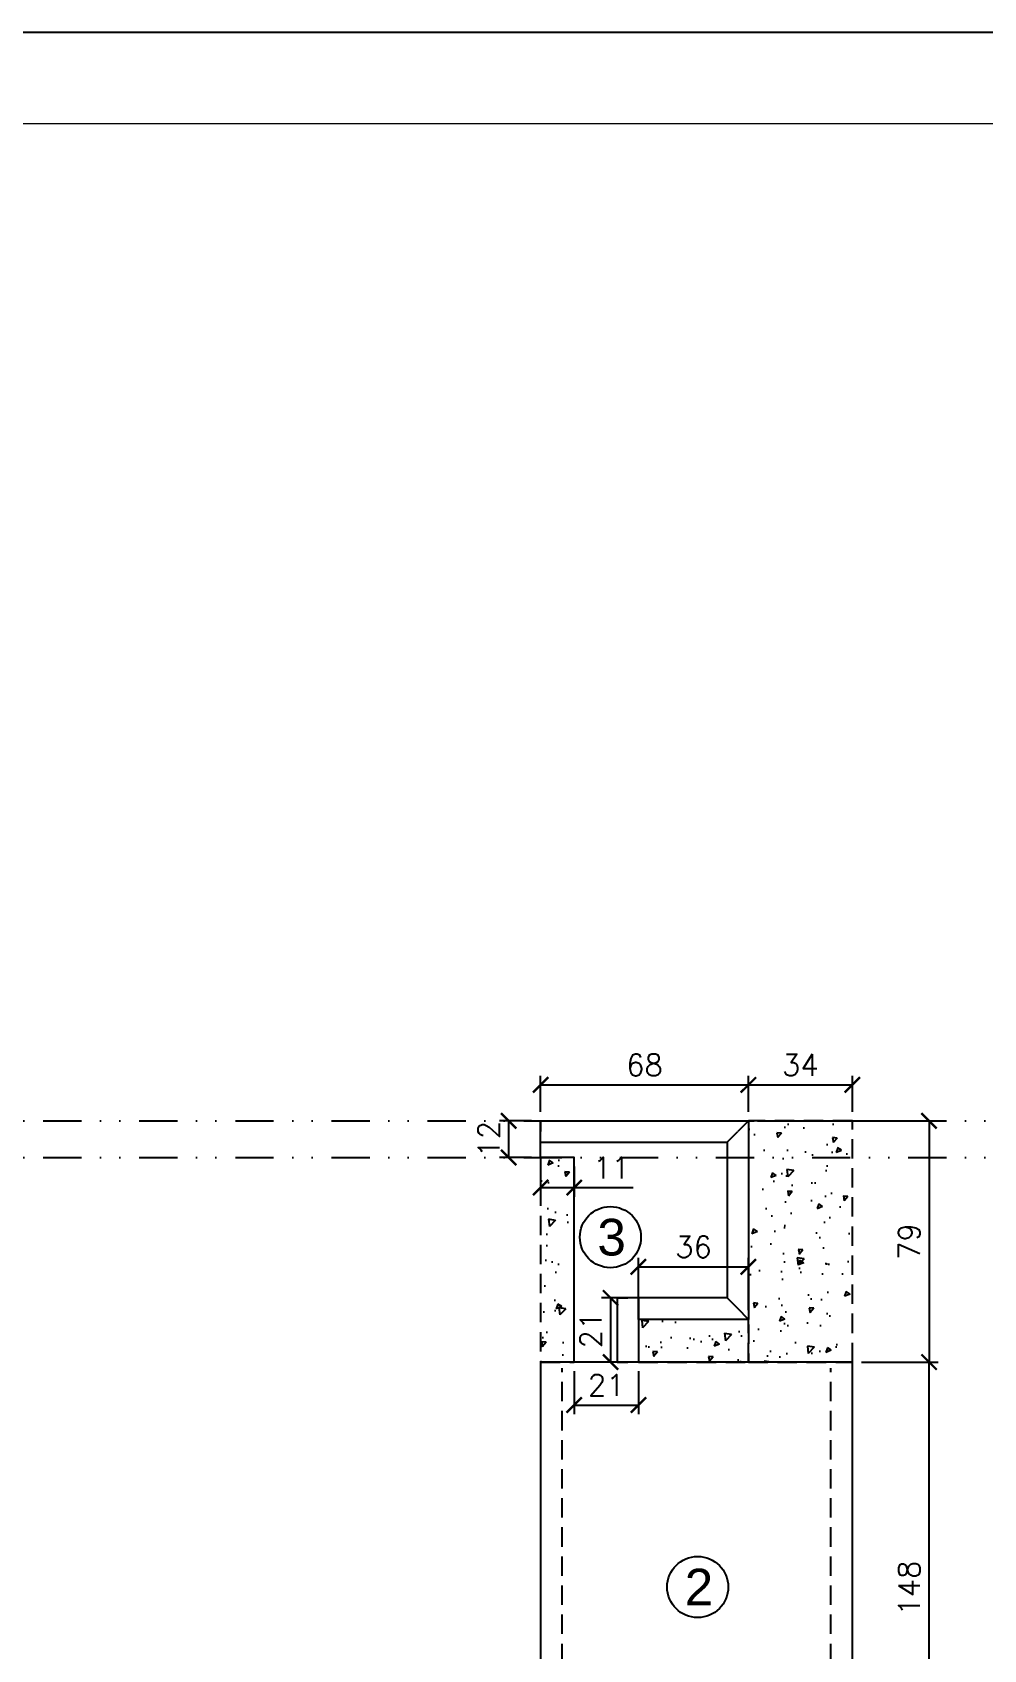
# Model space of a CAD drawing. Extents: x -23436 to 4767, y -4131 to 9755.
# Drawn here: x -17011 to -16700, y 4603 to 5132 of the extents above; entities that cross this region are included whole.
import ezdxf
from ezdxf.enums import TextEntityAlignment as Align

# ---------------------------------------------------------------- set-up
doc = ezdxf.new("R2010")
doc.units = 0
doc.header["$PDMODE"] = 2
doc.header["$PDSIZE"] = 10
doc.linetypes.add('DIVIDE2', pattern=[0.625, 0.25, -0.125, 0, -0.125, 0, -0.125])
doc.linetypes.add('HIDDEN', pattern=[9.525, 6.35, -3.175])
doc.layers.get('0').update_dxf_attribs({"lineweight": 13})
doc.layers.get('Defpoints').update_dxf_attribs({"lineweight": 13})
for name, color, linetype in [('Concreto', 250, 'HIDDEN'), ('Cota', 4, 'Continuous'), ('MB Logo', 254, 'Continuous'), ('Nível', 160, 'Continuous'), ('Painéis', 30, 'Continuous'), ('Romaneio', 10, 'Continuous'), ('Sarr 7x7', 104, 'Continuous'), ('Sarrafo de Pressão', 42, 'HIDDEN')]:
    doc.layers.add(name, color=color, linetype=linetype)
doc.layers.add('FOLHA MB', color=7, linetype='Continuous', lineweight=13)
doc.layers.add('Laje_Perimetro', color=7, linetype='Continuous', plot=False)
doc.styles.add('ARIAL', font='arial.ttf', dxfattribs={"oblique": 15, "height": 25})
doc.styles.add('ROMANS', font='romans.shx')
doc.dimstyles.new('PAINEL', dxfattribs={"dimtxt": 7, "dimasz": 5, "dimexe": 3, "dimexo": 3, "dimgap": 3, "dimtad": 1, "dimdec": 1, "dimzin": 12, "dimdsep": 46, "dimtxsty": 'ROMANS', "dimblk": 'ARCHTICK', "dimcen": 0, "dimclrd": 4, "dimclre": 4, "dimclrt": 1, "dimadec": 1, "dimazin": 3, "dimtfac": 1, "dimtdec": 1, "dimtmove": 0, "dimatfit": 3, "dimldrblk": 'OBLIQUE', "dimfxl": 0, "dimtolj": 1, "dimtzin": 12, "dimarcsym": 0})
pattern_1 = [(230, (1680.356, 0), (-18.218467, 1.593909), [1.905, -20.955]), (175, (1680.356, 0), (3.524342, -19.105685), [1.524, -16.764058]), (280.45144, (1678.838, 0.133), (-14.694125, -17.511775), [1.619, -17.809024]), (226.1842, (1680.356, -5.08), (-27.107904, 4.204233), [2.8575, -31.4325]), (276.63556, (1678.098, -4.73), (-23.740413, -24.742612), [2.428502, -26.71356]), (171.18415, (1680.356, -5.08), (-23.740413, -24.742612), [2.285997, -25.145973]), (201, (1677.816, -3.81), (-15.161439, 10.22652), [1.905, -20.955]), (146, (1677.816, -3.81), (-6.180203, -18.418797), [1.524, -16.764]), (251.45144, (1676.553, -2.958), (-21.341642, -8.192277), [1.619, -17.808994]), (217.5, (1680.3565, 0), (-0.3088603, -8.4555039), [0, -16.5608, 0, -17.018, 0, -16.8275]), (187.5, (1680.3565, 0), (-6.6819663, -10.0180575), [0, -9.7028, 0, -16.1798, 0, -6.4135]), (147.5, (1686.021, 0), (-13.5590595, 0.5728744), [0, -6.35, 0, -19.812, 0, -26.289]), (137.5, (1688.561, 0), (-14.812918, -2.542649), [0, -8.255, 0, -13.1572, 0, -18.669])]

# ---------------------------------------------------------------- blocks, each defined once
blk = doc.blocks.new('A$C169d8357')
at = {"layer": 'FOLHA MB', "color": 1}
for points in [[(0, 1199.94), (0, 149.94), (1485.02, 149.94), (1485.02, 1199.94)], [(70, 1169.94), (70, 179.94), (1455.02, 179.94), (1455.02, 1169.94)]]:
    blk.add_lwpolyline(points, close=True, dxfattribs=at)
blk = doc.blocks.new('_ArchTick')
at = {"color": 0, "linetype": 'ByBlock', "const_width": 0.15}
blk.add_lwpolyline([(-0.5, -0.5), (0.5, 0.5)], dxfattribs=at)
blk = doc.blocks.new('*D142')
at = {"layer": 'Cota', "color": 4, "lineweight": -2, "transparency": 16777216}
for p, q in [((-16812.59, 4713.85), (-16812.59, 4731.04)), ((-16776.59, 4713.85), (-16776.59, 4731.04)), ((-16812.59, 4728.04), (-16776.59, 4728.04))]:
    blk.add_line(p, q, dxfattribs=at)
at = {"layer": 'Defpoints', "color": 0, "transparency": 16777216}
for p in [(-16776.59, 4728.04), (-16812.59, 4710.85), (-16776.59, 4710.85)]:
    blk.add_point(p, dxfattribs=at)
at = {"layer": 'Cota', "color": 4, "lineweight": -2, "transparency": 16777216, "xscale": 5, "yscale": 5, "zscale": 5, "rotation": 180}
blk.add_blockref('_ArchTick', (-16812.59, 4728.04), dxfattribs=at)
at = {"layer": 'Cota', "color": 4, "lineweight": -2, "transparency": 16777216, "xscale": 5, "yscale": 5, "zscale": 5}
blk.add_blockref('_ArchTick', (-16776.59, 4728.04), dxfattribs=at)
at = {"layer": 'Cota', "color": 1, "transparency": 16777216, "insert": (-16794.59, 4734.54), "char_height": 7, "attachment_point": 5, "style": 'ROMANS'}
blk.add_mtext('\\A1;36', dxfattribs=at)
blk = doc.blocks.new('_OBLIQUE')
at = {"color": 0, "linetype": 'ByBlock', "lineweight": -2}
for p, q in [((0, 0), (-1, 0)), ((-0.5, -0.5), (0.5, 0.5))]:
    blk.add_line(p, q, dxfattribs=at)
blk = doc.blocks.new('*D143')
at = {"layer": 'Cota', "color": 4, "lineweight": -2, "transparency": 16777216}
for p, q in [((-16844.59, 4778.85), (-16844.59, 4790.63)), ((-16844.59, 4787.63), (-16776.59, 4787.63)), ((-16776.59, 4778.85), (-16776.59, 4790.63))]:
    blk.add_line(p, q, dxfattribs=at)
at = {"layer": 'Defpoints', "color": 0, "transparency": 16777216}
for p in [(-16776.59, 4787.63), (-16844.59, 4775.85), (-16776.59, 4775.85)]:
    blk.add_point(p, dxfattribs=at)
at = {"layer": 'Cota', "color": 4, "lineweight": -2, "transparency": 16777216, "xscale": 5, "yscale": 5, "zscale": 5, "rotation": 180}
blk.add_blockref('_ArchTick', (-16844.59, 4787.63), dxfattribs=at)
at = {"layer": 'Cota', "color": 4, "lineweight": -2, "transparency": 16777216, "xscale": 5, "yscale": 5, "zscale": 5}
blk.add_blockref('_ArchTick', (-16776.59, 4787.63), dxfattribs=at)
at = {"layer": 'Cota', "color": 1, "transparency": 16777216, "insert": (-16810.59, 4794.13), "char_height": 7, "attachment_point": 5, "style": 'ROMANS'}
blk.add_mtext('\\A1;68', dxfattribs=at)
blk = doc.blocks.new('*D144')
at = {"layer": 'Cota', "color": 4, "lineweight": -2, "transparency": 16777216}
for p, q in [((-16847.59, 4775.85), (-16858.04, 4775.85)), ((-16855.04, 4763.85), (-16855.04, 4775.85)), ((-16847.59, 4763.85), (-16858.04, 4763.85))]:
    blk.add_line(p, q, dxfattribs=at)
at = {"layer": 'Defpoints', "color": 0, "transparency": 16777216}
for p in [(-16855.04, 4775.85), (-16844.59, 4775.85), (-16844.59, 4763.85)]:
    blk.add_point(p, dxfattribs=at)
at = {"layer": 'Cota', "color": 4, "lineweight": -2, "transparency": 16777216, "xscale": 5, "yscale": 5, "zscale": 5}
for p, rotation in [((-16855.04, 4775.85), 90), ((-16855.04, 4763.85), 270)]:
    blk.add_blockref('_ArchTick', p, dxfattribs=dict(at, rotation=rotation))
at = {"layer": 'Cota', "color": 1, "transparency": 16777216, "insert": (-16861.54, 4769.85), "char_height": 7, "attachment_point": 5, "rotation": 90, "style": 'ROMANS'}
blk.add_mtext('\\A1;12', dxfattribs=at)
blk = doc.blocks.new('*D145')
at = {"layer": 'Cota', "color": 4, "lineweight": -2, "transparency": 16777216}
for p, q in [((-16739.59, 4696.85), (-16714.48, 4696.85)), ((-16717.48, 4548.85), (-16717.48, 4696.85)), ((-16739.59, 4548.85), (-16714.48, 4548.85))]:
    blk.add_line(p, q, dxfattribs=at)
at = {"layer": 'Defpoints', "color": 0, "transparency": 16777216}
for p in [(-16742.59, 4696.85), (-16717.48, 4696.85), (-16742.59, 4548.85)]:
    blk.add_point(p, dxfattribs=at)
at = {"layer": 'Cota', "color": 4, "lineweight": -2, "transparency": 16777216, "xscale": 5, "yscale": 5, "zscale": 5}
for p, rotation in [((-16717.48, 4696.85), 90), ((-16717.48, 4548.85), 270)]:
    blk.add_blockref('_ArchTick', p, dxfattribs=dict(at, rotation=rotation))
at = {"layer": 'Cota', "color": 1, "transparency": 16777216, "insert": (-16723.98, 4622.85), "char_height": 7, "attachment_point": 5, "rotation": 90, "style": 'ROMANS'}
blk.add_mtext('\\A1;148', dxfattribs=at)
blk = doc.blocks.new('*D146')
at = {"layer": 'Cota', "color": 4, "lineweight": -2, "transparency": 16777216}
for p, q in [((-16773.59, 4775.85), (-16714.48, 4775.85)), ((-16717.48, 4775.85), (-16717.48, 4696.85)), ((-16739.59, 4696.85), (-16714.48, 4696.85))]:
    blk.add_line(p, q, dxfattribs=at)
at = {"layer": 'Defpoints', "color": 0, "transparency": 16777216}
for p in [(-16776.59, 4775.85), (-16742.59, 4696.85), (-16717.48, 4696.85)]:
    blk.add_point(p, dxfattribs=at)
at = {"layer": 'Cota', "color": 4, "lineweight": -2, "transparency": 16777216, "xscale": 5, "yscale": 5, "zscale": 5}
for p, rotation in [((-16717.48, 4775.85), 90), ((-16717.48, 4696.85), 270)]:
    blk.add_blockref('_ArchTick', p, dxfattribs=dict(at, rotation=rotation))
at = {"layer": 'Cota', "color": 1, "transparency": 16777216, "insert": (-16723.98, 4736.35), "char_height": 7, "attachment_point": 5, "rotation": 90, "style": 'ROMANS'}
blk.add_mtext('\\A1;79', dxfattribs=at)
blk = doc.blocks.new('*D147')
at = {"layer": 'Cota', "color": 4, "lineweight": -2, "transparency": 16777216}
for p, q in [((-16776.59, 4778.85), (-16776.59, 4790.63)), ((-16776.59, 4787.63), (-16742.59, 4787.63)), ((-16742.59, 4778.85), (-16742.59, 4790.63))]:
    blk.add_line(p, q, dxfattribs=at)
at = {"layer": 'Defpoints', "color": 0, "transparency": 16777216}
for p in [(-16742.59, 4787.63), (-16776.59, 4775.85), (-16742.59, 4775.85)]:
    blk.add_point(p, dxfattribs=at)
at = {"layer": 'Cota', "color": 4, "lineweight": -2, "transparency": 16777216, "xscale": 5, "yscale": 5, "zscale": 5, "rotation": 180}
blk.add_blockref('_ArchTick', (-16776.59, 4787.63), dxfattribs=at)
at = {"layer": 'Cota', "color": 4, "lineweight": -2, "transparency": 16777216, "xscale": 5, "yscale": 5, "zscale": 5}
blk.add_blockref('_ArchTick', (-16742.59, 4787.63), dxfattribs=at)
at = {"layer": 'Cota', "color": 1, "transparency": 16777216, "insert": (-16759.59, 4794.13), "char_height": 7, "attachment_point": 5, "style": 'ROMANS'}
blk.add_mtext('\\A1;34', dxfattribs=at)
blk = doc.blocks.new('*D148')
at = {"layer": 'Cota', "color": 4, "lineweight": -2, "transparency": 16777216}
for p, q in [((-16815.59, 4717.85), (-16824.69, 4717.85)), ((-16821.69, 4717.85), (-16821.69, 4696.85)), ((-16815.59, 4696.85), (-16824.69, 4696.85))]:
    blk.add_line(p, q, dxfattribs=at)
at = {"layer": 'Defpoints', "color": 0, "transparency": 16777216}
for p in [(-16812.59, 4717.85), (-16821.69, 4696.85), (-16812.59, 4696.85)]:
    blk.add_point(p, dxfattribs=at)
at = {"layer": 'Cota', "color": 4, "lineweight": -2, "transparency": 16777216, "xscale": 5, "yscale": 5, "zscale": 5}
for p, rotation in [((-16821.69, 4717.85), 90), ((-16821.69, 4696.85), 270)]:
    blk.add_blockref('_ArchTick', p, dxfattribs=dict(at, rotation=rotation))
at = {"layer": 'Cota', "color": 1, "transparency": 16777216, "insert": (-16828.19, 4707.35), "char_height": 7, "attachment_point": 5, "rotation": 90, "style": 'ROMANS'}
blk.add_mtext('\\A1;21', dxfattribs=at)
blk = doc.blocks.new('*D149')
at = {"layer": 'Cota', "color": 4, "lineweight": -2, "transparency": 16777216}
for p, q in [((-16844.59, 4760.85), (-16844.59, 4751)), ((-16833.59, 4760.85), (-16833.59, 4751)), ((-16844.59, 4754), (-16833.59, 4754)), ((-16833.59, 4754), (-16814.26, 4754))]:
    blk.add_line(p, q, dxfattribs=at)
at = {"layer": 'Defpoints', "color": 0, "transparency": 16777216}
for p in [(-16844.59, 4763.85), (-16833.59, 4763.85), (-16833.59, 4754)]:
    blk.add_point(p, dxfattribs=at)
at = {"layer": 'Cota', "color": 4, "lineweight": -2, "transparency": 16777216, "xscale": 5, "yscale": 5, "zscale": 5, "rotation": 180}
blk.add_blockref('_ArchTick', (-16844.59, 4754), dxfattribs=at)
at = {"layer": 'Cota', "color": 4, "lineweight": -2, "transparency": 16777216, "xscale": 5, "yscale": 5, "zscale": 5}
blk.add_blockref('_ArchTick', (-16833.59, 4754), dxfattribs=at)
at = {"layer": 'Cota', "color": 1, "transparency": 16777216, "insert": (-16821.43, 4760.5), "char_height": 7, "attachment_point": 5, "style": 'ROMANS'}
blk.add_mtext('\\A1;11', dxfattribs=at)
blk = doc.blocks.new('*D150')
at = {"layer": 'Cota', "color": 4, "lineweight": -2, "transparency": 16777216}
for p, q in [((-16833.59, 4693.85), (-16833.59, 4679.8)), ((-16812.59, 4693.85), (-16812.59, 4679.8)), ((-16833.59, 4682.8), (-16812.59, 4682.8))]:
    blk.add_line(p, q, dxfattribs=at)
at = {"layer": 'Defpoints', "color": 0, "transparency": 16777216}
for p in [(-16833.59, 4696.85), (-16812.59, 4696.85), (-16812.59, 4682.8)]:
    blk.add_point(p, dxfattribs=at)
at = {"layer": 'Cota', "color": 4, "lineweight": -2, "transparency": 16777216, "xscale": 5, "yscale": 5, "zscale": 5, "rotation": 180}
blk.add_blockref('_ArchTick', (-16833.59, 4682.8), dxfattribs=at)
at = {"layer": 'Cota', "color": 4, "lineweight": -2, "transparency": 16777216, "xscale": 5, "yscale": 5, "zscale": 5}
blk.add_blockref('_ArchTick', (-16812.59, 4682.8), dxfattribs=at)
at = {"layer": 'Cota', "color": 1, "transparency": 16777216, "insert": (-16823.09, 4689.3), "char_height": 7, "attachment_point": 5, "style": 'ROMANS'}
blk.add_mtext('\\A1;21', dxfattribs=at)

msp = doc.modelspace()

# ---------------------------------------------------------------- hatches: boundary and pattern name
at = {"layer": 'Concreto'}
h = msp.add_hatch(dxfattribs=at)
h.set_pattern_fill('AR-CONC', color=256, scale=0.1, angle=180)
h.set_pattern_definition(pattern_1)
h.paths.add_polyline_path([(-16776.592, 4696.846), (-16742.592, 4696.846), (-16742.592, 4775.846), (-16776.592, 4775.846)])
h = msp.add_hatch(dxfattribs=at)
h.set_pattern_fill('AR-CONC', color=256, scale=0.1, angle=180)
h.set_pattern_definition(pattern_1)
h.paths.add_polyline_path([(-16844.592, 4696.846), (-16833.592, 4696.846), (-16833.592, 4763.846), (-16844.592, 4763.846)])
h = msp.add_hatch(dxfattribs=at)
h.set_pattern_fill('AR-CONC', color=256, scale=0.1, angle=180)
h.set_pattern_definition(pattern_1)
h.paths.add_polyline_path([(-16776.592, 4710.846), (-16812.592, 4710.846), (-16812.592, 4696.846), (-16776.592, 4696.846)])

# ---------------------------------------------------------------- linework, layer by layer
for points in [[(-16776.592, 4696.846), (-16742.592, 4696.846), (-16742.592, 4775.846), (-16776.592, 4775.846)], [(-16844.592, 4696.846), (-16833.592, 4696.846), (-16833.592, 4763.846), (-16844.592, 4763.846)], [(-16776.592, 4710.846), (-16812.592, 4710.846), (-16812.592, 4696.846), (-16776.592, 4696.846)]]:
    msp.add_lwpolyline(points, close=True, dxfattribs=at)
at = {"layer": 'Laje_Perimetro'}
msp.add_lwpolyline([(-16021.356, 5132.259), (-17506.377, 5132.259), (-17506.377, 4082.259), (-16021.356, 4082.259)], close=True, dxfattribs=at)
at = {"layer": 'Nível', "color": 3, "linetype": 'DIVIDE2', "ltscale": 50}
msp.add_line((-17133.168, 4775.846), (-16129.273, 4775.846), dxfattribs=at)
at = {"layer": 'Nível', "linetype": 'DIVIDE2', "ltscale": 50}
msp.add_line((-17133.168, 4763.846), (-16129.273, 4763.846), dxfattribs=at)
at = {"layer": 'Painéis', "color": 32, "true_color": 0xcd6928}
for points in [[(-16844.592, 4763.846), (-16844.592, 4775.846), (-16776.592, 4775.846), (-16776.592, 4710.846), (-16812.592, 4710.846), (-16812.592, 4696.846), (-16833.592, 4696.846), (-16833.592, 4763.846)], [(-16844.592, 4548.846), (-16742.592, 4548.846), (-16742.592, 4696.846), (-16844.592, 4696.846)]]:
    msp.add_lwpolyline(points, close=True, dxfattribs=at)
at = {"layer": 'Romaneio'}
for centre in [(-16821.747, 4737.758), (-16793.184, 4623.193)]:
    msp.add_circle(centre, 10, dxfattribs=at)
at = {"layer": 'Sarr 7x7', "color": 50}
for p, q in [((-16844.592, 4775.846), (-16844.592, 4772.346)), ((-16844.592, 4775.846), (-16776.592, 4775.846)), ((-16844.592, 4768.846), (-16844.592, 4772.346)), ((-16783.592, 4768.846), (-16780.092, 4772.346)), ((-16776.592, 4775.846), (-16780.092, 4772.346)), ((-16776.592, 4775.846), (-16776.592, 4710.846)), ((-16844.592, 4768.846), (-16783.592, 4768.846)), ((-16783.592, 4768.846), (-16783.592, 4717.846)), ((-16819.592, 4717.846), (-16816.092, 4717.846)), ((-16819.592, 4717.846), (-16819.592, 4696.846)), ((-16812.592, 4717.846), (-16816.092, 4717.846)), ((-16783.592, 4717.846), (-16812.592, 4717.846)), ((-16812.592, 4717.846), (-16812.592, 4714.346)), ((-16812.592, 4717.846), (-16812.592, 4696.846)), ((-16812.592, 4710.846), (-16812.592, 4714.346)), ((-16783.592, 4717.846), (-16780.092, 4714.346)), ((-16776.592, 4710.846), (-16780.092, 4714.346)), ((-16776.592, 4710.846), (-16812.592, 4710.846)), ((-16819.592, 4696.846), (-16816.092, 4696.846)), ((-16812.592, 4696.846), (-16816.092, 4696.846))]:
    msp.add_line(p, q, dxfattribs=at)
at = {"layer": 'Sarrafo de Pressão'}
for p, q in [((-16837.592, 4426.846), (-16837.592, 4694.846)), ((-16749.592, 4426.846), (-16749.592, 4694.846))]:
    msp.add_line(p, q, dxfattribs=at)

# ---------------------------------------------------------------- block references
at = {"layer": 'MB Logo'}
msp.add_blockref('A$C169d8357', (-17506.377, 3932.321), dxfattribs=at)

# ---------------------------------------------------------------- texts
at = {"layer": 'Romaneio', "color": 0, "style": 'ARIAL'}
for s, p in [('3', (-16821.354, 4737.758)), ('2', (-16792.791, 4623.193))]:
    msp.add_text(s, height=12, dxfattribs=at).set_placement(p, align=Align.MIDDLE_CENTER)

# ---------------------------------------------------------------- dimensions: what is measured, and where the dimension line sits
at = {"layer": 'Cota'}
for base, p1, p2, picture, middle in [((-16776.592, 4787.627), (-16844.592, 4775.846), (-16776.592, 4775.846), '*D143', (-16810.592, 4794.127)), ((-16742.592, 4787.627), (-16776.592, 4775.846), (-16742.592, 4775.846), '*D147', (-16759.592, 4794.127)), ((-16833.592, 4753.995), (-16844.592, 4763.846), (-16833.592, 4763.846), '*D149', (-16821.425, 4760.495)), ((-16776.592, 4728.04), (-16812.592, 4710.846), (-16776.592, 4710.846), '*D142', (-16794.592, 4734.54)), ((-16812.592, 4682.805), (-16833.592, 4696.846), (-16812.592, 4696.846), '*D150', (-16823.092, 4689.305))]:
    dim = msp.add_linear_dim(base=base, p1=p1, p2=p2, dimstyle='PAINEL', override={"dimarcsym": 2}, dxfattribs=at)
    dim.commit()
    dim.dimension.update_dxf_attribs({"geometry": picture, "text_midpoint": middle})
dim = msp.add_linear_dim(base=(-16855.042, 4775.846), p1=(-16844.592, 4763.846), p2=(-16844.592, 4775.846), angle=90, dimstyle='PAINEL', override={"dimarcsym": 2}, dxfattribs=at)
dim.commit()
dim.dimension.update_dxf_attribs({"geometry": '*D144', "text_midpoint": (-16855.042, 4769.846), "dimtype": 160})
for base, p1, p2, picture, middle in [((-16717.481, 4696.846), (-16776.592, 4775.846), (-16742.592, 4696.846), '*D146', (-16723.981, 4736.346)), ((-16821.686, 4696.846), (-16812.592, 4717.846), (-16812.592, 4696.846), '*D148', (-16828.186, 4707.346)), ((-16717.481, 4696.846), (-16742.592, 4548.846), (-16742.592, 4696.846), '*D145', (-16723.981, 4622.846))]:
    dim = msp.add_linear_dim(base=base, p1=p1, p2=p2, angle=90, dimstyle='PAINEL', override={"dimarcsym": 2}, dxfattribs=at)
    dim.commit()
    dim.dimension.update_dxf_attribs({"geometry": picture, "text_midpoint": middle})

doc.saveas('drawing.dxf')
